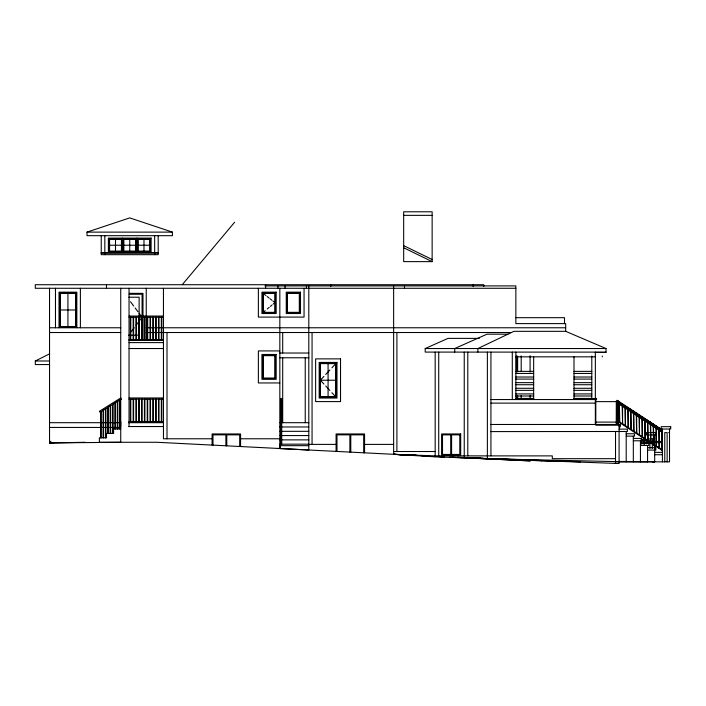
<?xml version="1.0" encoding="UTF-8"?>
<svg xmlns="http://www.w3.org/2000/svg" width="706" height="706" viewBox="0 0 706 706"><rect width="100%" height="100%" fill="white"/><g stroke="black" fill="none" stroke-linecap="round" stroke-linejoin="round"><path stroke-width="1.06" d="M618.05 402.385L617.644 403.011L662.581 432.346M131.201 331.758L134.255 327.681M136.117 325.192L138.005 322.668M139.126 321.177L142.091 317.223L139.126 313.261M50.956 441.259L49.535 442.936L120.735 442.274L120.735 288.277M182.36 284.562L234.639 222.214M323.93 384.064L320.374 380.234L323.93 376.395M325.713 374.48L329.861 370.006M331.935 367.773L335.791 363.616L320.374 363.616L320.374 396.843L335.791 396.843L335.791 363.616M263.117 312.343L274.987 312.343L274.987 293.361L263.117 293.361L263.117 312.343L265.174 310.658M267.256 308.954L269.224 307.339M270.398 306.378L272.057 305.018M273.125 304.145L274.987 302.618L272.887 300.977M644.004 444.012L647.561 441.488M644.613 443.818L648.232 441.453L662.396 441.453M646.414 443.827L648.77 442.283L648.232 441.453M121.044 399.164L100.005 412.313L99.378 411.307L120.7 397.981L121.141 399.164M49.535 364.552L35.3 364.552L35.3 360.995L49.535 353.874M101.064 253.225L158.197 253.136M606.03 352.118L425.206 352.091L425.206 348.535L447.983 338.386L479.312 338.386M87.006 232.124L129.719 217.889L172.44 232.124L172.44 235.68L87.006 235.68L87.006 232.124L172.44 232.124M85.135 442.274L49.535 442.98L49.535 288.277M49.535 442.98L53.48 442.9M580.517 461.848L469.578 457.823M403.673 215.356L432.143 215.356M109.571 245.22L121.432 245.22M123.806 245.22L135.676 245.22M138.049 245.22L149.91 245.22M101.24 252.554L158.197 252.554M432.143 261.626L403.673 261.626L403.673 211.791L432.143 211.791L432.143 261.626L403.673 247.744M264.9 285.904L515.857 285.904L515.857 323.613L565.691 323.613L565.691 331.326L606.03 348.535L606.03 352.453L595.352 352.453M515.857 288.277L35.3 288.277L35.3 284.721L483.822 284.721L483.822 286.495M129.269 293.361L142.983 293.361L142.983 340.195M129.189 294.252L142.091 294.252L142.091 340.195M128.88 297.217L139.126 297.217L139.126 335.182L128.633 335.182M60.222 309.969L75.639 309.969M129.039 316.05L163.448 316.05M129.039 317.241L163.448 317.241M515.857 317.682L564.5 317.682L564.5 323.613M49.535 327.769L120.735 327.769M146.239 327.769L565.691 327.769M565.691 331.326L513.915 331.326L477.883 348.535L477.883 352.091M49.535 332.517L120.735 332.517M146.239 332.517L511.426 332.517M507.905 334.194L486.946 334.194L454.743 348.535L454.743 352.091M129.039 339.78L163.448 339.78M129.039 340.23L163.448 340.23M129.039 342.604L163.448 342.604M129.039 348.535L163.448 348.535M425.206 348.535L606.03 348.535M279.832 350.917L258.37 350.917L258.37 382.952L279.832 382.952M279.832 353.026L308.804 353.026M515.857 356.839L595.352 356.839M279.832 357.774L308.804 357.774M35.3 360.995L49.535 360.995M515.857 371.374L533.657 371.374M573.996 371.374L591.796 371.374M515.857 373.448L533.657 373.448M573.996 373.448L591.796 373.448M515.857 377.013L533.657 377.013M573.996 377.013L591.796 377.013M515.857 379.087L533.657 379.087M573.996 379.087L591.796 379.087M320.374 380.234L335.791 380.234M515.857 382.643L533.657 382.643M573.996 382.643L591.796 382.643M515.857 384.726L533.657 384.726M573.996 384.726L591.796 384.726M515.857 388.282L533.657 388.282M573.996 388.282L591.796 388.282M515.857 390.356L533.657 390.356M573.996 390.356L591.796 390.356M515.857 393.922L533.657 393.922M573.996 393.922L591.796 393.922M515.857 395.995L533.657 395.995M573.996 395.995L591.796 395.995M129.039 397.972L163.448 397.972M515.857 398.44L533.657 398.44M573.996 398.44L591.796 398.44M595.352 398.44L596.544 398.44L596.544 399.552L490.935 399.552M591.796 398.608L596.544 398.608M515.857 398.661L533.657 398.661M573.996 398.661L596.544 398.661M129.039 399.164L163.448 399.164M280.679 399.675L281.72 399.675M616.417 400.443L618.05 400.443L618.05 424.474M280.979 401.008L281.42 401.008M595.352 401.635L618.05 401.635L662.396 430.589M280.979 402.296L281.42 402.296M280.979 402.526L281.42 402.526M280.979 402.808L281.42 402.808M490.935 403.117L595.352 403.117M280.979 403.735L281.42 403.735M280.979 403.964L281.42 403.964M280.979 404.194L281.42 404.194M280.979 404.423L281.42 404.423M280.979 405.173L281.42 405.173M280.979 405.403L281.42 405.412M280.979 406.612L281.42 406.612M280.979 406.841L281.42 406.841M280.979 408.05L281.42 408.05M280.979 408.28L281.42 408.28M280.979 409.48L281.42 409.48M280.979 409.709L281.42 409.709M280.979 410.918L281.42 410.918M280.979 411.148L281.42 411.148M280.979 412.33L281.42 412.33M280.979 412.56L281.42 412.56M280.979 413.76L281.42 413.76M280.979 413.99L281.42 413.99M280.979 415.163L281.42 415.163M280.979 415.393L281.42 415.393M280.979 416.602L281.42 416.602M280.979 416.831L281.42 416.831M280.979 418.058L281.42 418.058M280.979 418.287L281.42 418.287M280.679 419.638L281.72 419.638M280.679 419.726L281.72 419.726M280.679 420.317L281.72 420.317M280.679 420.467L281.72 420.467M280.679 420.829L281.72 420.829M280.979 421.058L281.42 421.058M120.7 421.711L120.735 426.548M129.039 421.703L163.448 421.703M129.039 422.153L163.448 422.153M595.352 422.1L616.417 422.1M280.979 422.347L281.42 422.347M280.979 422.576L281.42 422.576M49.535 422.691L120.735 422.691M128.395 422.691L163.448 422.691M279.832 422.691L308.804 422.691M280.979 423.785L281.42 423.785M280.979 424.015L281.42 424.015M490.935 424.474L620.274 424.474L620.274 426.848L619.083 426.848M280.979 425.224L281.42 425.224M620.274 425.215L595.802 425.215L595.802 399.552M280.979 425.453L281.42 425.453M128.395 426.548L163.448 426.548M280.979 426.662L281.42 426.662M279.832 426.971L308.804 426.971M49.535 427.439L120.735 427.439M280.979 428.101L281.42 428.101M280.979 428.33L281.42 428.33M120.735 428.921L113.613 428.921L113.613 433.369L106.491 433.369L106.491 437.817L99.378 437.817L99.378 442.274L156.732 442.274L405.694 454.929L393.639 454.32L393.639 285.904M619.083 429.124L627.387 429.124L627.387 431.49L490.935 431.595M280.979 429.53L281.42 429.53M280.979 429.76L281.42 429.76M280.979 430.969L281.42 430.969M280.979 431.198L281.42 431.198M279.832 431.331L308.804 431.331M280.979 432.381L281.42 432.381M280.979 432.61L281.42 432.61M668.626 432.601L669.517 432.601M626.204 433.766L634.509 433.766L634.509 436.14L626.204 436.14M280.979 433.811L281.42 433.811M280.979 434.04L281.42 434.04M280.979 435.214L281.42 435.214M280.979 435.443L281.42 435.443M279.832 435.567L308.804 435.567M280.979 436.652L281.42 436.652M280.979 436.882L281.42 436.882M280.979 438.108L281.42 438.108M633.326 438.417L641.63 438.417L641.63 440.791M653.791 438.541L654.683 438.541M212.1 438.779L163.448 438.779L163.448 288.277M240.578 438.779L279.832 438.779M640.986 439.617L647.561 439.617M279.832 439.873L308.804 439.873M633.326 440.791L647.561 440.809M648.232 442.644L662.396 442.644M640.439 443.068L648.752 443.068L648.752 445.442L640.439 445.442M279.832 444.171L308.804 444.171M308.804 444.392L336.091 444.392M364.57 444.392L393.639 444.392M279.832 445.671L308.804 445.671M653.791 445.645L654.683 445.645M647.561 447.71L655.865 447.71L655.865 450.084L647.561 450.084M277.952 448.434L308.804 450.004L308.804 285.904M393.639 451.513L435.17 451.513M654.683 452.361L662.396 452.361M654.683 454.735L662.396 454.735M482.772 458.176L469.578 458.176L471.493 458.176M615.526 458.679L552.304 458.679L552.304 455.882L435.17 455.882L393.639 454.32L405.747 454.858M504.781 459.253L530.091 460.374L530.091 460.894L449.537 457.161M615.526 461.662L654.683 461.662M619.083 461.848L669.517 461.848L669.517 429.045M652.75 462.439L653.791 462.439L653.791 461.662M541.325 460.78L557.996 460.921M619.083 461.424L647.561 461.662M619.083 461.662L487.378 458.741L487.378 352.091M393.639 454.32L435.17 456.826L619.083 463.524L619.083 424.474M530.091 460.374L541.493 460.789M409.048 454.999L416.752 455.344M425.55 455.732L428.851 455.882M440.959 456.42L444.259 456.561M457.462 457.153L462.968 457.391M472.87 457.832L480.574 458.176M489.382 458.565L499.283 459.006M416.752 455.432L407.944 455.008L416.655 455.485M423.353 455.749L428.851 456.014M437.658 456.438L444.259 456.756M451.964 457.126L462.968 457.656M466.269 457.815L530.091 460.894M614.785 463.339L616.47 463.427M421.041 455.714L428.71 456.102M435.293 456.438L444.056 456.879M403.673 245.626L432.143 259.517M618.05 400.946L662.396 429.928M618.05 401.414L624.386 405.544M627.096 407.318L630.714 409.683M632.523 410.866L641.577 416.769M643.387 417.952L647.005 420.317M648.814 421.5L661.487 429.769M618.05 403.047L662.025 431.763M618.05 420.891L662.396 449.846M618.05 421.606L662.396 450.552M658.769 447.472L659.21 447.772M661.584 449.316L662.025 449.607L661.584 429.398L662.025 450.313M647.49 440.112L647.94 440.412M650.314 441.956L650.755 442.247M653.129 443.792L653.571 444.092M655.945 445.636L656.395 445.927M633.406 430.916L633.847 431.207M636.221 432.752L636.662 433.052M639.036 434.596L639.486 434.887M641.86 436.432L642.301 436.732M644.675 438.276L645.116 438.567M622.127 423.556L622.577 423.847M624.951 425.391L625.392 425.692M627.766 427.236L628.216 427.527M630.582 429.071L631.032 429.372M619.312 421.711L619.762 422.126L619.312 401.793L619.312 421.835M263.117 293.361L265.95 295.567M267.133 296.494L269.048 297.985M270.001 298.726L271.854 300.182M325.713 385.979L329.861 390.453M331.935 392.695L335.791 396.843M130.495 301.736L133.725 306.051M135.12 307.913L138.005 311.77M617.468 401.635L617.697 411.051L617.362 401.635M667.144 461.848L667.144 432.601L664.77 432.601L664.77 461.848M662.396 429.045L662.396 461.848M654.683 434.975L654.683 461.848M652.309 448.451L652.309 438.541L649.935 438.541L649.935 448.451M647.561 434.975L647.561 443.518M647.561 445.442L647.561 461.848M646.67 440.809L646.67 442.9M646.228 440.809L646.228 442.9M644.296 440.809L644.296 443.95M643.854 440.809L643.854 443.95M641.922 440.809L641.922 443.95M641.472 440.809L641.472 443.95M640.439 440.791L640.439 461.848M633.326 436.14L633.326 461.848M626.204 431.49L626.204 461.848M617.803 402.72L617.803 424.474M617.653 402.72L617.653 424.474M616.567 422.294L616.567 424.474M616.47 401.635L616.417 424.474M616.364 401.635L616.364 424.474M615.526 431.595L615.526 463.392M602.297 356.018L602.297 356.839M595.352 352.091L595.352 398.608M595.352 399.552L595.352 424.474M591.796 356.018L591.796 399.552M573.996 356.839L573.996 399.552M533.657 356.839L533.657 399.552M530.091 355.674L530.091 372.053M530.091 395.554L530.091 398.696M521.196 355.886L521.196 371.241M521.196 395.369L521.196 398.652M517.63 356.106L517.63 371.806M517.63 395.722L517.63 398.961M516.748 355.948L516.748 371.965M516.748 395.695L516.748 398.961M516.448 356.248L516.448 371.674M515.857 352.091L515.857 399.552M512.291 352.091L512.291 399.552M490.935 352.091L490.935 455.882M473.135 284.721L473.135 286.495M467.796 352.091L467.796 455.882M464.239 352.091L464.239 457.885M438.726 352.091L438.726 455.882M435.17 352.091L435.17 456.826M404.494 285.904L404.494 288.277M396.904 332.517L396.904 451.513M364.57 452.837L364.57 433.961L336.091 433.961L336.091 451.39M363.678 452.793L363.678 434.852L350.776 434.852L350.776 452.131M349.885 452.087L349.885 434.852L336.983 434.852L336.983 451.434M330.752 284.721L330.752 286.495M328.078 363.616L328.078 396.843M312.061 332.517L312.061 444.392M306.43 285.904L306.43 288.277M305.239 357.774L305.239 422.691M304.057 288.277L304.057 317.091L258.37 317.091L258.37 288.277M285.074 285.904L285.074 288.277M282.7 332.517L282.7 353.026M282.7 357.774L282.7 422.691M281.72 444.083L281.72 398.493L280.679 398.493L280.679 444.083M280.3 445.407L280.3 448.469M279.832 288.277L279.832 448.434M277.952 285.904L277.952 288.277M265.588 284.721L265.588 288.277M240.578 446.536L240.578 433.961L212.1 433.961L212.1 445.089M239.687 446.536L239.687 434.852L226.776 434.852L226.776 445.83M225.894 445.786L225.894 434.852L212.983 434.852L212.983 445.133M167.004 332.517L167.004 438.779M161.78 317.241L161.78 339.78M161.78 399.164L161.78 421.703M161.339 317.241L161.339 339.78M161.339 399.164L161.339 421.703M158.965 317.241L158.965 339.78M158.965 399.164L158.965 421.703M158.515 317.241L158.515 339.78M158.515 399.164L158.515 421.703M158.197 235.68L158.197 254.672L101.24 254.672L101.24 235.68M156.15 317.241L156.15 339.78M156.15 399.164L156.15 421.703M155.699 317.241L155.699 339.78M155.699 399.164L155.699 421.703M154.658 235.68L154.658 254.672M153.326 317.241L153.326 339.78M153.326 399.164L153.326 421.703M152.884 317.241L152.884 339.78M152.884 399.164L152.884 421.703M150.51 317.241L150.51 339.78M150.51 399.164L150.51 421.703M150.06 317.241L150.06 339.78M150.06 399.164L150.06 421.703M147.695 317.241L147.695 339.78M147.695 399.164L147.695 421.703M147.245 317.241L147.245 339.78M147.245 399.164L147.245 421.703M146.239 288.277L146.239 340.195M144.871 317.241L144.871 339.78M144.871 399.164L144.871 421.703M144.43 317.241L144.43 339.78M144.43 399.164L144.43 421.703M143.98 239.29L143.98 251.151M142.056 399.164L142.056 421.703M141.615 317.241L141.615 339.78M141.615 399.164L141.615 421.703M139.241 317.241L139.241 339.78M139.241 399.164L139.241 421.703M138.791 317.241L138.791 339.78M138.791 399.164L138.791 421.703M136.858 238.099L136.858 252.342M136.417 317.241L136.417 339.78M136.417 399.164L136.417 421.703M135.976 317.241L135.976 339.78M135.976 399.164L135.976 421.703M133.602 317.241L133.602 339.78M133.602 399.164L133.602 421.703M133.16 317.241L133.16 339.78M133.16 399.164L133.16 421.703M130.786 317.241L130.786 339.78M130.786 399.164L130.786 421.703M130.336 317.241L130.336 339.78M130.336 399.164L130.336 421.703M129.745 239.29L129.745 251.151M129.039 288.277L129.039 426.548M122.623 238.099L122.623 252.342M120.135 399.728L120.135 428.921M119.693 400.011L119.693 428.921M117.77 401.211L117.77 428.921M117.32 401.493L117.32 428.921M115.502 239.29L115.502 251.151M115.396 402.694L115.396 428.921M114.946 402.976L114.946 428.921M113.022 404.176L113.022 433.369M112.572 404.459L112.572 433.369M110.648 405.659L110.648 433.369M110.198 405.941L110.198 433.369M108.274 407.15L108.274 433.369M107.824 407.424L107.824 433.369M106.491 284.721L106.491 288.277M105.9 408.633L105.9 437.817M105.459 408.906L105.459 437.817M104.823 235.68L104.823 254.672M103.526 410.115L103.526 437.817M103.085 410.389L103.085 437.817M101.152 411.598L101.152 437.817M100.711 411.872L100.711 437.817M80.387 288.277L80.387 327.769M76.83 327.769L76.83 292.169L59.03 292.169L59.03 327.769M67.926 293.361L67.926 326.578M55.474 288.277L55.474 327.769M151.102 238.099L108.38 238.099L108.38 252.342L151.102 252.342L151.102 238.099M121.732 238.99L109.271 238.99L109.271 251.451L121.732 251.451L121.732 238.99M135.967 238.99L123.515 238.99L123.515 251.451L135.967 251.451L135.967 238.99M150.21 238.99L137.749 238.99L137.749 251.451L150.21 251.451L150.21 238.99M121.432 239.29L109.571 239.29L109.571 251.151L121.432 251.151L121.432 239.29M135.676 239.29L123.806 239.29L123.806 251.151L135.676 251.151L135.676 239.29M149.91 239.29L138.049 239.29L138.049 251.151L149.91 251.151L149.91 239.29M276.17 292.169L261.935 292.169L261.935 313.526L276.17 313.526L276.17 292.169M300.491 292.169L286.257 292.169L286.257 313.526L300.491 313.526L300.491 292.169M75.939 293.061L59.922 293.061L59.922 326.878L75.939 326.878L75.939 293.061M275.278 293.061L262.826 293.061L262.826 312.643L275.278 312.643L275.278 293.061M299.609 293.061L287.148 293.061L287.148 312.643L299.609 312.643L299.609 293.061M75.639 293.361L60.222 293.361L60.222 326.578L75.639 326.578L75.639 293.361M299.309 293.361L287.439 293.361L287.439 312.343L299.309 312.343L299.309 293.361M276.17 354.474L261.935 354.474L261.935 379.325L276.17 379.325L276.17 354.474M275.278 355.365L262.826 355.365L262.826 378.434L275.278 378.434L275.278 355.365M274.987 355.665L263.117 355.665L263.117 378.134L274.987 378.134L274.987 355.665M340.539 358.877L315.626 358.877L315.626 401.59L340.539 401.59L340.539 358.877M336.983 362.434L319.183 362.434L319.183 398.034L336.983 398.034L336.983 362.434M336.091 363.325L320.074 363.325L320.074 397.143L336.091 397.143L336.091 363.325M281.42 400.779L280.979 400.779L280.979 438.338L281.42 438.338L281.42 400.779M670.7 426.671L661.204 426.671L661.204 429.045L670.7 429.045L670.7 426.671M655.865 432.601L646.378 432.601L646.378 434.975L655.865 434.975L655.865 432.601M460.683 433.961L441.621 433.961L441.621 455.326L460.683 455.326L460.683 433.961M450.702 434.852L442.512 434.852L442.512 454.435L450.702 454.435L450.702 434.852M459.791 434.852L451.593 434.852L451.593 454.435L459.791 454.435L459.791 434.852M622.577 403.929L622.127 403.638L622.577 424.006L622.577 403.929M625.392 405.765L624.951 405.473L625.392 425.886L625.392 405.765M628.216 407.609L627.766 407.318L628.216 427.765L628.216 407.609M631.032 409.445L630.582 409.153L631.032 429.645L631.032 409.445M633.847 411.289L633.406 410.998L633.847 431.525L633.847 411.289M636.662 413.125L636.221 412.834L636.662 433.405L636.662 413.125M639.486 414.969L639.036 414.678L639.486 435.284L639.486 414.969M642.301 416.805L641.86 416.514L642.301 437.155L642.301 416.805M645.116 418.649L644.675 418.358L645.116 439.035L645.116 418.649M647.94 420.485L647.49 420.194L647.94 440.915L647.94 420.485M650.755 422.329L650.314 422.038L650.755 442.794L650.755 422.329M653.571 424.165L653.129 423.874L653.571 444.674L653.571 424.165M656.395 426.009L655.945 425.718L656.395 446.554L656.395 426.009M659.21 427.845L658.769 427.554L659.21 448.434L659.21 427.845"/></g></svg>
